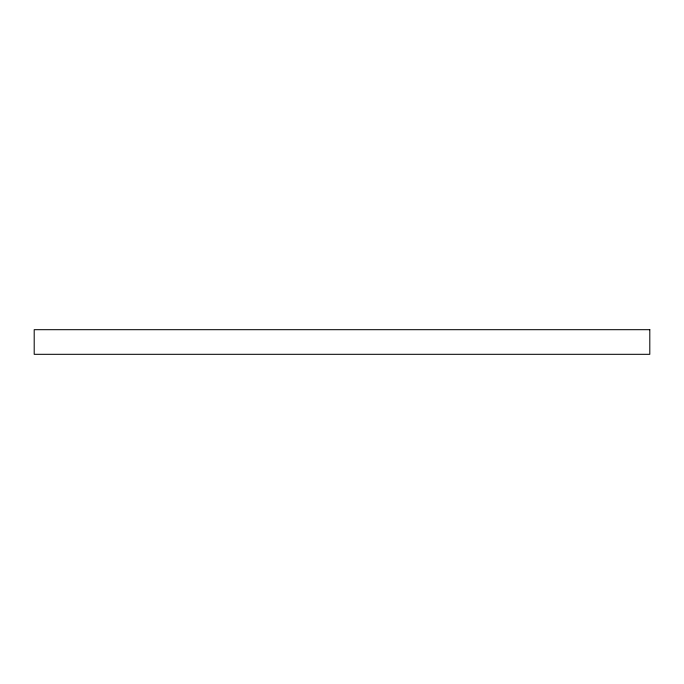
<?xml version="1.0" encoding="UTF-8"?>
<svg xmlns="http://www.w3.org/2000/svg" width="684" height="684" viewBox="0 0 684 684"><rect width="100%" height="100%" fill="white"/><g stroke="black" fill="none" stroke-linecap="round" stroke-linejoin="round"><path stroke-width="1.03" d="M649.8 329.688L34.2 329.688L34.2 354.312L649.8 354.312L649.8 329.688"/></g></svg>
